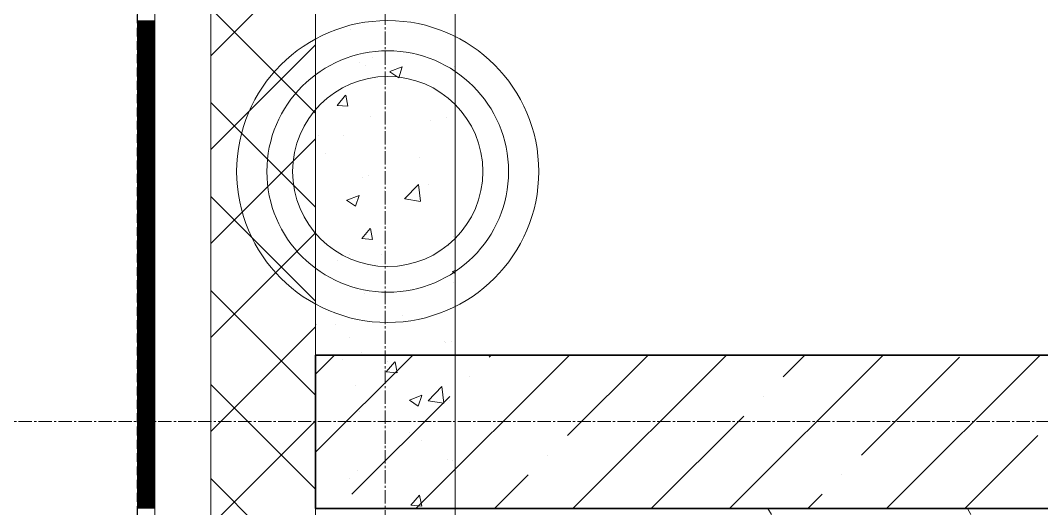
# Model space of a CAD drawing. Header units: millimetres. Extents: x 538266 to 1167394, y 114608 to 637157.
# Drawn here: x 828715 to 830178, y 186488 to 187188 of the extents above; entities that cross this region are included whole.
import ezdxf
from ezdxf.enums import TextEntityAlignment as Align

# ---------------------------------------------------------------- set-up
doc = ezdxf.new("R2010")
doc.units = ezdxf.units.MM
doc.linetypes.add('CENTER2', pattern=[28.575, 19.05, -3.175, 3.175, -3.175])
doc.linetypes.add('DASHED', pattern=[19.05, 12.7, -6.35])
doc.layers.get('Defpoints').update_dxf_attribs({"color": 140})
doc.layers.add('АР_Делит', color=120, linetype='Continuous', lineweight=0, plot=False)
for name, color, linetype, lineweight in [('АР_Стены ЖБ', 7, 'Continuous', 35), ('АР_Стены ПЕНОблок', 52, 'Continuous', 20), ('АР_Тонкая', 254, 'Continuous', 5), ('АР_Утеплитель', 31, 'Continuous', 0), ('АР_Штриховка', 8, 'Continuous', 0)]:
    doc.layers.add(name, color=color, linetype=linetype, lineweight=lineweight)
doc.layers.add('РД_Оси_100', color=7, linetype='Continuous', lineweight=0, true_color=0x525252)
doc.styles.add('style1', font='ARIALN.TTF')

# ---------------------------------------------------------------- blocks, each defined once
blk = doc.blocks.new('2_этаж')
at = {"layer": 'АР_Делит', "color": 18, "true_color": 0x000000}
for radius in [216.3, 173, 136.2]:
    blk.add_circle((672877, 186971.3), radius, dxfattribs=at)
at = {"layer": 'АР_Стены ЖБ', "color": 18, "linetype": 'Continuous', "lineweight": 35, "true_color": 0x000000}
for p, q in [((672773.6, 186708.2), (672773.6, 186488.2)), ((685378.6, 186708.2), (672773.6, 186708.2)), ((672773.6, 186488.2), (685598.6, 186488.2))]:
    blk.add_line(p, q, dxfattribs=at)
at = {"layer": 'АР_Стены ПЕНОблок', "color": 18, "linetype": 'Continuous', "lineweight": 20, "true_color": 0x000000}
for p, q in [((672773.6, 213213.2), (672773.6, 137013.2)), ((672973.6, 137013.2), (672973.6, 213213.2))]:
    blk.add_line(p, q, dxfattribs=at)
at = {"layer": 'АР_Тонкая', "color": 18, "linetype": 'Continuous', "lineweight": 5, "true_color": 0x000000}
for p, q in [((672518.6, 213213.2), (672518.6, 137013.2)), ((672543.6, 213213.2), (672543.6, 137013.2)), ((672543.6, 137013.2), (672543.6, 213213.2)), ((672623.6, 137013.2), (672623.6, 213213.2))]:
    blk.add_line(p, q, dxfattribs=at)
at = {"layer": 'АР_Утеплитель', "color": 18, "linetype": 'Continuous', "lineweight": 0, "true_color": 0x000000}
for p, q in [((672623.6, 213213.2), (672623.6, 137013.2)), ((672773.6, 137013.2), (672773.6, 213213.2))]:
    blk.add_line(p, q, dxfattribs=at)
at = {"layer": 'АР_Штриховка', "color": 18, "linetype": 'Continuous', "lineweight": 0, "true_color": 0x000000}
for p, q in [((672623.6, 187137.3), (672773.6, 187287.3)), ((672773.6, 187054.7), (672623.6, 187204.7)), ((672518.6, 187187), (672543.6, 187187)), ((672518.6, 187186), (672543.6, 187186)), ((672518.6, 187185), (672543.6, 187185)), ((672518.6, 187184), (672543.6, 187184)), ((672518.6, 187183), (672543.6, 187183)), ((672518.6, 187182), (672543.6, 187182)), ((672518.6, 187181), (672543.6, 187181)), ((672518.6, 187180), (672543.6, 187180)), ((672518.6, 187179), (672543.6, 187179)), ((672518.6, 187178), (672543.6, 187178)), ((672518.6, 187177), (672543.6, 187177)), ((672518.6, 187176), (672543.6, 187176)), ((672518.6, 187175), (672543.6, 187175)), ((672518.6, 187174), (672543.6, 187174)), ((672518.6, 187173), (672543.6, 187173)), ((672518.6, 187172), (672543.6, 187172)), ((672518.6, 187171), (672543.6, 187171)), ((672518.6, 187170), (672543.6, 187170)), ((672518.6, 187169), (672543.6, 187169)), ((672518.6, 187168), (672543.6, 187168)), ((672518.6, 187167), (672543.6, 187167)), ((672518.6, 187166), (672543.6, 187166)), ((672518.6, 187165), (672543.6, 187165)), ((672518.6, 187164), (672543.6, 187164)), ((672518.6, 187163), (672543.6, 187163)), ((672518.6, 187162), (672543.6, 187162)), ((672823.5, 187174.6), (672823.5, 187174.6)), ((672518.6, 187161), (672543.6, 187161)), ((672518.6, 187160), (672543.6, 187160)), ((672518.6, 187159), (672543.6, 187159)), ((672518.6, 187158), (672543.6, 187158)), ((672518.6, 187157), (672543.6, 187157)), ((672518.6, 187156), (672543.6, 187156)), ((672518.6, 187155), (672543.6, 187155)), ((672518.6, 187154), (672543.6, 187154)), ((672518.6, 187153), (672543.6, 187153)), ((672518.6, 187152), (672543.6, 187152)), ((672518.6, 187151), (672543.6, 187151)), ((672518.6, 187150), (672543.6, 187150)), ((672518.6, 187149), (672543.6, 187149)), ((672518.6, 187148), (672543.6, 187148)), ((672518.6, 187147), (672543.6, 187147)), ((672623.6, 187002.6), (672773.6, 187152.6)), ((672518.6, 187146), (672543.6, 187146)), ((672518.6, 187145), (672543.6, 187145)), ((672518.6, 187144), (672543.6, 187144)), ((672518.6, 187143), (672543.6, 187143)), ((672518.6, 187142), (672543.6, 187142)), ((672518.6, 187141), (672543.6, 187141)), ((672518.6, 187140), (672543.6, 187140)), ((672518.6, 187139), (672543.6, 187139)), ((672518.6, 187138), (672543.6, 187138)), ((672518.6, 187137), (672543.6, 187137)), ((672518.6, 187136), (672543.6, 187136)), ((672518.6, 187135), (672543.6, 187135)), ((672518.6, 187134), (672543.6, 187134)), ((672518.6, 187133), (672543.6, 187133)), ((672518.6, 187132), (672543.6, 187132)), ((672855.5, 187134.1), (672855.5, 187134.1)), ((672518.6, 187131), (672543.6, 187131)), ((672518.6, 187130), (672543.6, 187130)), ((672518.6, 187129), (672543.6, 187129)), ((672518.6, 187128), (672543.6, 187128)), ((672518.6, 187127), (672543.6, 187127)), ((672518.6, 187126), (672543.6, 187126)), ((672518.6, 187125), (672543.6, 187125)), ((672518.6, 187124), (672543.6, 187124)), ((672518.6, 187123), (672543.6, 187123)), ((672518.6, 187122), (672543.6, 187122)), ((672518.6, 187121), (672543.6, 187121)), ((672518.6, 187120), (672543.6, 187120)), ((672518.6, 187119), (672543.6, 187119)), ((672518.6, 187118), (672543.6, 187118)), ((672836.7, 187127.3), (672836.7, 187127.3)), ((672845, 187123.3), (672845, 187123.3)), ((672880.1, 187114.4), (672897.9, 187121.2)), ((672892.7, 187105.7), (672897.8, 187121.1)), ((672972.3, 187121.5), (672972.3, 187121.5)), ((672518.6, 187117), (672543.6, 187117)), ((672518.6, 187116), (672543.6, 187116)), ((672518.6, 187115), (672543.6, 187115)), ((672518.6, 187114), (672543.6, 187114)), ((672518.6, 187113), (672543.6, 187113)), ((672518.6, 187112), (672543.6, 187112)), ((672518.6, 187111), (672543.6, 187111)), ((672518.6, 187110), (672543.6, 187110)), ((672518.6, 187109), (672543.6, 187109)), ((672518.6, 187108), (672543.6, 187108)), ((672518.6, 187107), (672543.6, 187107)), ((672518.6, 187106), (672543.6, 187106)), ((672518.6, 187105), (672543.6, 187105)), ((672518.6, 187104), (672543.6, 187104)), ((672518.6, 187103), (672543.6, 187103)), ((672880, 187114.3), (672892.7, 187105.7)), ((672518.6, 187102), (672543.6, 187102)), ((672518.6, 187101), (672543.6, 187101)), ((672518.6, 187100), (672543.6, 187100)), ((672518.6, 187099), (672543.6, 187099)), ((672518.6, 187098), (672543.6, 187098)), ((672518.6, 187097), (672543.6, 187097)), ((672518.6, 187096), (672543.6, 187096)), ((672518.6, 187095), (672543.6, 187095)), ((672518.6, 187094), (672543.6, 187094)), ((672518.6, 187093), (672543.6, 187093)), ((672518.6, 187092), (672543.6, 187092)), ((672518.6, 187091), (672543.6, 187091)), ((672518.6, 187090), (672543.6, 187090)), ((672518.6, 187089), (672543.6, 187089)), ((672518.6, 187088), (672543.6, 187088)), ((672518.6, 187087), (672543.6, 187087)), ((672518.6, 187086), (672543.6, 187086)), ((672518.6, 187085), (672543.6, 187085)), ((672518.6, 187084), (672543.6, 187084)), ((672518.6, 187083), (672543.6, 187083)), ((672518.6, 187082), (672543.6, 187082)), ((672518.6, 187081), (672543.6, 187081)), ((672518.6, 187080), (672543.6, 187080)), ((672518.6, 187079), (672543.6, 187079)), ((672518.6, 187078), (672543.6, 187078)), ((672518.6, 187077), (672543.6, 187077)), ((672518.6, 187076), (672543.6, 187076)), ((672518.6, 187075), (672543.6, 187075)), ((672518.6, 187074), (672543.6, 187074)), ((672804.5, 187066.1), (672816.8, 187080.7)), ((672819.9, 187064.8), (672817, 187080.8)), ((672518.6, 187073), (672543.6, 187073)), ((672518.6, 187072), (672543.6, 187072)), ((672518.6, 187071), (672543.6, 187071)), ((672518.6, 187070), (672543.6, 187070)), ((672518.6, 187069), (672543.6, 187069)), ((672518.6, 187068), (672543.6, 187068)), ((672518.6, 187067), (672543.6, 187067)), ((672518.6, 187066), (672543.6, 187066)), ((672518.6, 187065), (672543.6, 187065)), ((672518.6, 187064), (672543.6, 187064)), ((672518.6, 187063), (672543.6, 187063)), ((672518.6, 187062), (672543.6, 187062)), ((672518.6, 187061), (672543.6, 187061)), ((672518.6, 187060), (672543.6, 187060)), ((672518.6, 187059), (672543.6, 187059)), ((672773.6, 186920), (672623.6, 187070)), ((672804.5, 187066.1), (672819.7, 187064.8)), ((672518.6, 187058), (672543.6, 187058)), ((672518.6, 187057), (672543.6, 187057)), ((672518.6, 187056), (672543.6, 187056)), ((672518.6, 187055), (672543.6, 187055)), ((672518.6, 187054), (672543.6, 187054)), ((672518.6, 187053), (672543.6, 187053)), ((672518.6, 187052), (672543.6, 187052)), ((672518.6, 187051), (672543.6, 187051)), ((672518.6, 187050), (672543.6, 187050)), ((672518.6, 187049), (672543.6, 187049)), ((672518.6, 187048), (672543.6, 187048)), ((672518.6, 187047), (672543.6, 187047)), ((672518.6, 187046), (672543.6, 187046)), ((672518.6, 187045), (672543.6, 187045)), ((672852.4, 187049.6), (672852.4, 187049.6)), ((672938.6, 187044.2), (672938.6, 187044.2)), ((672961.2, 187048.5), (672961.2, 187048.5)), ((672518.6, 187044), (672543.6, 187044)), ((672518.6, 187043), (672543.6, 187043)), ((672518.6, 187042), (672543.6, 187042)), ((672518.6, 187041), (672543.6, 187041)), ((672518.6, 187040), (672543.6, 187040)), ((672518.6, 187039), (672543.6, 187039)), ((672518.6, 187038), (672543.6, 187038)), ((672518.6, 187037), (672543.6, 187037)), ((672518.6, 187036), (672543.6, 187036)), ((672518.6, 187035), (672543.6, 187035)), ((672518.6, 187034), (672543.6, 187034)), ((672518.6, 187033), (672543.6, 187033)), ((672518.6, 187032), (672543.6, 187032)), ((672518.6, 187031), (672543.6, 187031)), ((672518.6, 187030), (672543.6, 187030)), ((672518.6, 187029), (672543.6, 187029)), ((672518.6, 187028), (672543.6, 187028)), ((672518.6, 187027), (672543.6, 187027)), ((672518.6, 187026), (672543.6, 187026)), ((672518.6, 187025), (672543.6, 187025)), ((672518.6, 187024), (672543.6, 187024)), ((672518.6, 187023), (672543.6, 187023)), ((672518.6, 187022), (672543.6, 187022)), ((672518.6, 187021), (672543.6, 187021)), ((672518.6, 187020), (672543.6, 187020)), ((672518.6, 187019), (672543.6, 187019)), ((672518.6, 187018), (672543.6, 187018)), ((672518.6, 187017), (672543.6, 187017)), ((672518.6, 187016), (672543.6, 187016)), ((672518.6, 187015), (672543.6, 187015)), ((672623.6, 186867.9), (672773.6, 187017.9)), ((672778.1, 187023.1), (672778.1, 187023.1)), ((672813, 187023), (672813, 187023)), ((672518.6, 187014), (672543.6, 187014)), ((672518.6, 187013), (672543.6, 187013)), ((672518.6, 187012), (672543.6, 187012)), ((672518.6, 187011), (672543.6, 187011)), ((672518.6, 187010), (672543.6, 187010)), ((672518.6, 187009), (672543.6, 187009)), ((672518.6, 187008), (672543.6, 187008)), ((672518.6, 187007), (672543.6, 187007)), ((672518.6, 187006), (672543.6, 187006)), ((672518.6, 187005), (672543.6, 187005)), ((672518.6, 187004), (672543.6, 187004)), ((672518.6, 187003), (672543.6, 187003)), ((672518.6, 187002), (672543.6, 187002)), ((672518.6, 187001), (672543.6, 187001)), ((672518.6, 187000), (672543.6, 187000)), ((672518.6, 186999), (672543.6, 186999)), ((672518.6, 186998), (672543.6, 186998)), ((672518.6, 186997), (672543.6, 186997)), ((672518.6, 186996), (672543.6, 186996)), ((672518.6, 186995), (672543.6, 186995)), ((672518.6, 186994), (672543.6, 186994)), ((672518.6, 186993), (672543.6, 186993)), ((672518.6, 186992), (672543.6, 186992)), ((672518.6, 186991), (672543.6, 186991)), ((672518.6, 186990), (672543.6, 186990)), ((672518.6, 186989), (672543.6, 186989)), ((672518.6, 186988), (672543.6, 186988)), ((672518.6, 186987), (672543.6, 186987)), ((672518.6, 186986), (672543.6, 186986)), ((672787.3, 186997.5), (672787.3, 186997.5)), ((672922.9, 186991.7), (672922.9, 186991.7)), ((672518.6, 186985), (672543.6, 186985)), ((672518.6, 186984), (672543.6, 186984)), ((672518.6, 186983), (672543.6, 186983)), ((672518.6, 186982), (672543.6, 186982)), ((672518.6, 186981), (672543.6, 186981)), ((672518.6, 186980), (672543.6, 186980)), ((672518.6, 186979), (672543.6, 186979)), ((672518.6, 186978), (672543.6, 186978)), ((672518.6, 186977), (672543.6, 186977)), ((672518.6, 186976), (672543.6, 186976)), ((672518.6, 186975), (672543.6, 186975)), ((672518.6, 186974), (672543.6, 186974)), ((672518.6, 186973), (672543.6, 186973)), ((672518.6, 186972), (672543.6, 186972)), ((672518.6, 186971), (672543.6, 186971)), ((672518.6, 186970), (672543.6, 186970)), ((672518.6, 186969), (672543.6, 186969)), ((672518.6, 186968), (672543.6, 186968)), ((672518.6, 186967), (672543.6, 186967)), ((672518.6, 186966), (672543.6, 186966)), ((672518.6, 186965), (672543.6, 186965)), ((672518.6, 186964), (672543.6, 186964)), ((672518.6, 186963), (672543.6, 186963)), ((672518.6, 186962), (672543.6, 186962)), ((672518.6, 186961), (672543.6, 186961)), ((672518.6, 186960), (672543.6, 186960)), ((672518.6, 186959), (672543.6, 186959)), ((672518.6, 186958), (672543.6, 186958)), ((672518.6, 186957), (672543.6, 186957)), ((672840.8, 186963.3), (672840.8, 186963.3)), ((672849.3, 186965), (672849.3, 186965)), ((672873.9, 186967.3), (672873.9, 186967.3)), ((672518.6, 186956), (672543.6, 186956)), ((672518.6, 186955), (672543.6, 186955)), ((672518.6, 186954), (672543.6, 186954)), ((672518.6, 186953), (672543.6, 186953)), ((672518.6, 186952), (672543.6, 186952)), ((672518.6, 186951), (672543.6, 186951)), ((672518.6, 186950), (672543.6, 186950)), ((672518.6, 186949), (672543.6, 186949)), ((672518.6, 186948), (672543.6, 186948)), ((672518.6, 186947), (672543.6, 186947)), ((672518.6, 186946), (672543.6, 186946)), ((672518.6, 186945), (672543.6, 186945)), ((672518.6, 186944), (672543.6, 186944)), ((672518.6, 186943), (672543.6, 186943)), ((672518.6, 186942), (672543.6, 186942)), ((672871.7, 186944), (672871.7, 186944)), ((672901.2, 186932.2), (672921, 186952.8)), ((672923.9, 186928.7), (672921.1, 186952.8)), ((672935.3, 186952.4), (672935.3, 186952.4)), ((672518.6, 186941), (672543.6, 186941)), ((672518.6, 186940), (672543.6, 186940)), ((672518.6, 186939), (672543.6, 186939)), ((672518.6, 186938), (672543.6, 186938)), ((672518.6, 186937), (672543.6, 186937)), ((672518.6, 186936), (672543.6, 186936)), ((672518.6, 186935), (672543.6, 186935)), ((672518.6, 186934), (672543.6, 186934)), ((672518.6, 186933), (672543.6, 186933)), ((672518.6, 186932), (672543.6, 186932)), ((672518.6, 186931), (672543.6, 186931)), ((672518.6, 186930), (672543.6, 186930)), ((672518.6, 186929), (672543.6, 186929)), ((672518.6, 186928), (672543.6, 186928)), ((672773.6, 186785.3), (672623.6, 186935.3)), ((672818.2, 186930.1), (672830.9, 186921.5)), ((672818.3, 186930.2), (672836.1, 186937)), ((672830.9, 186921.5), (672836, 186936.9)), ((672901.3, 186932), (672923.9, 186928.5)), ((672518.6, 186927), (672543.6, 186927)), ((672518.6, 186926), (672543.6, 186926)), ((672518.6, 186925), (672543.6, 186925)), ((672518.6, 186924), (672543.6, 186924)), ((672518.6, 186923), (672543.6, 186923)), ((672518.6, 186922), (672543.6, 186922)), ((672518.6, 186921), (672543.6, 186921)), ((672518.6, 186920), (672543.6, 186920)), ((672518.6, 186919), (672543.6, 186919)), ((672518.6, 186918), (672543.6, 186918)), ((672518.6, 186917), (672543.6, 186917)), ((672518.6, 186916), (672543.6, 186916)), ((672518.6, 186915), (672543.6, 186915)), ((672518.6, 186914), (672543.6, 186914)), ((672518.6, 186913), (672543.6, 186913)), ((672518.6, 186912), (672543.6, 186912)), ((672518.6, 186911), (672543.6, 186911)), ((672518.6, 186910), (672543.6, 186910)), ((672518.6, 186909), (672543.6, 186909)), ((672518.6, 186908), (672543.6, 186908)), ((672518.6, 186907), (672543.6, 186907)), ((672518.6, 186906), (672543.6, 186906)), ((672518.6, 186905), (672543.6, 186905)), ((672518.6, 186904), (672543.6, 186904)), ((672518.6, 186903), (672543.6, 186903)), ((672518.6, 186902), (672543.6, 186902)), ((672518.6, 186901), (672543.6, 186901)), ((672518.6, 186900), (672543.6, 186900)), ((672518.6, 186899), (672543.6, 186899)), ((672518.6, 186898), (672543.6, 186898)), ((672518.6, 186897), (672543.6, 186897)), ((672518.6, 186896), (672543.6, 186896)), ((672518.6, 186895), (672543.6, 186895)), ((672518.6, 186894), (672543.6, 186894)), ((672518.6, 186893), (672543.6, 186893)), ((672518.6, 186892), (672543.6, 186892)), ((672518.6, 186891), (672543.6, 186891)), ((672518.6, 186890), (672543.6, 186890)), ((672518.6, 186889), (672543.6, 186889)), ((672518.6, 186888), (672543.6, 186888)), ((672518.6, 186887), (672543.6, 186887)), ((672518.6, 186886), (672543.6, 186886)), ((672518.6, 186885), (672543.6, 186885)), ((672518.6, 186884), (672543.6, 186884)), ((672839.8, 186875.1), (672852, 186889.7)), ((672855.2, 186873.8), (672852.2, 186889.7)), ((672518.6, 186883), (672543.6, 186883)), ((672518.6, 186882), (672543.6, 186882)), ((672518.6, 186881), (672543.6, 186881)), ((672518.6, 186880), (672543.6, 186880)), ((672518.6, 186879), (672543.6, 186879)), ((672518.6, 186878), (672543.6, 186878)), ((672518.6, 186877), (672543.6, 186877)), ((672518.6, 186876), (672543.6, 186876)), ((672518.6, 186875), (672543.6, 186875)), ((672518.6, 186874), (672543.6, 186874)), ((672518.6, 186873), (672543.6, 186873)), ((672518.6, 186872), (672543.6, 186872)), ((672518.6, 186871), (672543.6, 186871)), ((672518.6, 186870), (672543.6, 186870)), ((672518.6, 186869), (672543.6, 186869)), ((672623.6, 186733.2), (672773.6, 186883.2)), ((672839.8, 186875.1), (672854.9, 186873.7)), ((672846.2, 186880.5), (672846.2, 186880.5)), ((672970.9, 186878.4), (672970.9, 186878.4)), ((672518.6, 186868), (672543.6, 186868)), ((672518.6, 186867), (672543.6, 186867)), ((672518.6, 186866), (672543.6, 186866)), ((672518.6, 186865), (672543.6, 186865)), ((672518.6, 186864), (672543.6, 186864)), ((672518.6, 186863), (672543.6, 186863)), ((672518.6, 186862), (672543.6, 186862)), ((672518.6, 186861), (672543.6, 186861)), ((672518.6, 186860), (672543.6, 186860)), ((672518.6, 186859), (672543.6, 186859)), ((672518.6, 186858), (672543.6, 186858)), ((672518.6, 186857), (672543.6, 186857)), ((672518.6, 186856), (672543.6, 186856)), ((672518.6, 186855), (672543.6, 186855)), ((672518.6, 186854), (672543.6, 186854)), ((672872.3, 186862.6), (672872.3, 186862.6)), ((672964.7, 186864.9), (672964.7, 186864.9)), ((672518.6, 186853), (672543.6, 186853)), ((672518.6, 186852), (672543.6, 186852)), ((672518.6, 186851), (672543.6, 186851)), ((672518.6, 186850), (672543.6, 186850)), ((672518.6, 186849), (672543.6, 186849)), ((672518.6, 186848), (672543.6, 186848)), ((672518.6, 186847), (672543.6, 186847)), ((672518.6, 186846), (672543.6, 186846)), ((672518.6, 186845), (672543.6, 186845)), ((672518.6, 186844), (672543.6, 186844)), ((672518.6, 186843), (672543.6, 186843)), ((672518.6, 186842), (672543.6, 186842)), ((672518.6, 186841), (672543.6, 186841)), ((672518.6, 186840), (672543.6, 186840)), ((672804.9, 186843.8), (672804.9, 186843.8)), ((672822.8, 186853), (672822.8, 186853)), ((672868.5, 186852.2), (672868.5, 186852.2)), ((672518.6, 186839), (672543.6, 186839)), ((672518.6, 186838), (672543.6, 186838)), ((672518.6, 186837), (672543.6, 186837)), ((672518.6, 186836), (672543.6, 186836)), ((672518.6, 186835), (672543.6, 186835)), ((672518.6, 186834), (672543.6, 186834)), ((672518.6, 186833), (672543.6, 186833)), ((672518.6, 186832), (672543.6, 186832)), ((672518.6, 186831), (672543.6, 186831)), ((672518.6, 186830), (672543.6, 186830)), ((672518.6, 186829), (672543.6, 186829)), ((672518.6, 186828), (672543.6, 186828)), ((672518.6, 186827), (672543.6, 186827)), ((672518.6, 186826), (672543.6, 186826)), ((672518.6, 186825), (672543.6, 186825)), ((672969.9, 186828), (672973.6, 186829.4)), ((672969.9, 186827.8), (672973.6, 186825.3)), ((672518.6, 186824), (672543.6, 186824)), ((672518.6, 186823), (672543.6, 186823)), ((672518.6, 186822), (672543.6, 186822)), ((672518.6, 186821), (672543.6, 186821)), ((672518.6, 186820), (672543.6, 186820)), ((672518.6, 186819), (672543.6, 186819)), ((672518.6, 186818), (672543.6, 186818)), ((672518.6, 186817), (672543.6, 186817)), ((672518.6, 186816), (672543.6, 186816)), ((672518.6, 186815), (672543.6, 186815)), ((672518.6, 186814), (672543.6, 186814)), ((672518.6, 186813), (672543.6, 186813)), ((672518.6, 186812), (672543.6, 186812)), ((672518.6, 186811), (672543.6, 186811)), ((672971.4, 186812.2), (672971.4, 186812.2)), ((672518.6, 186810), (672543.6, 186810)), ((672518.6, 186809), (672543.6, 186809)), ((672518.6, 186808), (672543.6, 186808)), ((672518.6, 186807), (672543.6, 186807)), ((672518.6, 186806), (672543.6, 186806)), ((672518.6, 186805), (672543.6, 186805)), ((672518.6, 186804), (672543.6, 186804)), ((672518.6, 186803), (672543.6, 186803)), ((672518.6, 186802), (672543.6, 186802)), ((672518.6, 186801), (672543.6, 186801)), ((672518.6, 186800), (672543.6, 186800)), ((672518.6, 186799), (672543.6, 186799)), ((672518.6, 186798), (672543.6, 186798)), ((672518.6, 186797), (672543.6, 186797)), ((672518.6, 186796), (672543.6, 186796)), ((672773.6, 186650.6), (672623.6, 186800.6)), ((672843.1, 186795.9), (672843.1, 186795.9)), ((672518.6, 186795), (672543.6, 186795)), ((672518.6, 186794), (672543.6, 186794)), ((672518.6, 186793), (672543.6, 186793)), ((672518.6, 186792), (672543.6, 186792)), ((672518.6, 186791), (672543.6, 186791)), ((672518.6, 186790), (672543.6, 186790)), ((672518.6, 186789), (672543.6, 186789)), ((672518.6, 186788), (672543.6, 186788)), ((672518.6, 186787), (672543.6, 186787)), ((672518.6, 186786), (672543.6, 186786)), ((672518.6, 186785), (672543.6, 186785)), ((672518.6, 186784), (672543.6, 186784)), ((672518.6, 186783), (672543.6, 186783)), ((672518.6, 186782), (672543.6, 186782)), ((672518.6, 186781), (672543.6, 186781)), ((672518.6, 186780), (672543.6, 186780)), ((672518.6, 186779), (672543.6, 186779)), ((672518.6, 186778), (672543.6, 186778)), ((672518.6, 186777), (672543.6, 186777)), ((672518.6, 186776), (672543.6, 186776)), ((672518.6, 186775), (672543.6, 186775)), ((672518.6, 186774), (672543.6, 186774)), ((672518.6, 186773), (672543.6, 186773)), ((672518.6, 186772), (672543.6, 186772)), ((672518.6, 186771), (672543.6, 186771)), ((672518.6, 186770), (672543.6, 186770)), ((672518.6, 186769), (672543.6, 186769)), ((672518.6, 186768), (672543.6, 186768)), ((672518.6, 186767), (672543.6, 186767)), ((672518.6, 186766), (672543.6, 186766)), ((672518.6, 186765), (672543.6, 186765)), ((672518.6, 186764), (672543.6, 186764)), ((672518.6, 186763), (672543.6, 186763)), ((672518.6, 186762), (672543.6, 186762)), ((672518.6, 186761), (672543.6, 186761)), ((672518.6, 186760), (672543.6, 186760)), ((672518.6, 186759), (672543.6, 186759)), ((672518.6, 186758), (672543.6, 186758)), ((672518.6, 186757), (672543.6, 186757)), ((672518.6, 186756), (672543.6, 186756)), ((672518.6, 186755), (672543.6, 186755)), ((672518.6, 186754), (672543.6, 186754)), ((672518.6, 186753), (672543.6, 186753)), ((672518.6, 186752), (672543.6, 186752)), ((672773.6, 186752.6), (672774.3, 186752.9)), ((672773.6, 186750.7), (672774.2, 186752.7)), ((672801.7, 186752), (672801.7, 186752)), ((672897.9, 186764.7), (672897.9, 186764.7)), ((672518.6, 186751), (672543.6, 186751)), ((672518.6, 186750), (672543.6, 186750)), ((672518.6, 186749), (672543.6, 186749)), ((672518.6, 186748), (672543.6, 186748)), ((672518.6, 186747), (672543.6, 186747)), ((672518.6, 186746), (672543.6, 186746)), ((672518.6, 186745), (672543.6, 186745)), ((672518.6, 186744), (672543.6, 186744)), ((672518.6, 186743), (672543.6, 186743)), ((672518.6, 186742), (672543.6, 186742)), ((672518.6, 186741), (672543.6, 186741)), ((672518.6, 186740), (672543.6, 186740)), ((672518.6, 186739), (672543.6, 186739)), ((672518.6, 186738), (672543.6, 186738)), ((672623.6, 186598.5), (672773.6, 186748.5)), ((672518.6, 186737), (672543.6, 186737)), ((672518.6, 186736), (672543.6, 186736)), ((672518.6, 186735), (672543.6, 186735)), ((672518.6, 186734), (672543.6, 186734)), ((672518.6, 186733), (672543.6, 186733)), ((672518.6, 186732), (672543.6, 186732)), ((672518.6, 186731), (672543.6, 186731)), ((672518.6, 186730), (672543.6, 186730)), ((672518.6, 186729), (672543.6, 186729)), ((672518.6, 186728), (672543.6, 186728)), ((672518.6, 186727), (672543.6, 186727)), ((672518.6, 186726), (672543.6, 186726)), ((672518.6, 186725), (672543.6, 186725)), ((672518.6, 186724), (672543.6, 186724)), ((672518.6, 186723), (672543.6, 186723)), ((672822.9, 186732.8), (672822.9, 186732.8)), ((672958.5, 186727.1), (672958.5, 186727.1)), ((672960.4, 186726.8), (672960.4, 186726.8)), ((672968.4, 186727.6), (672968.4, 186727.6)), ((672518.6, 186722), (672543.6, 186722)), ((672518.6, 186721), (672543.6, 186721)), ((672518.6, 186720), (672543.6, 186720)), ((672518.6, 186719), (672543.6, 186719)), ((672518.6, 186718), (672543.6, 186718)), ((672518.6, 186717), (672543.6, 186717)), ((672518.6, 186716), (672543.6, 186716)), ((672518.6, 186715), (672543.6, 186715)), ((672518.6, 186714), (672543.6, 186714)), ((672518.6, 186713), (672543.6, 186713)), ((672518.6, 186712), (672543.6, 186712)), ((672518.6, 186711), (672543.6, 186711)), ((672518.6, 186710), (672543.6, 186710)), ((672518.6, 186709), (672543.6, 186709)), ((672518.6, 186708), (672543.6, 186708)), ((672840.1, 186711.4), (672840.1, 186711.4)), ((672518.6, 186707), (672543.6, 186707)), ((672518.6, 186706), (672543.6, 186706)), ((672518.6, 186705), (672543.6, 186705)), ((672518.6, 186704), (672543.6, 186704)), ((672518.6, 186703), (672543.6, 186703)), ((672518.6, 186702), (672543.6, 186702)), ((672518.6, 186701), (672543.6, 186701)), ((672518.6, 186700), (672543.6, 186700)), ((672518.6, 186699), (672543.6, 186699)), ((672518.6, 186698), (672543.6, 186698)), ((672518.6, 186697), (672543.6, 186697)), ((672518.6, 186696), (672543.6, 186696)), ((672518.6, 186695), (672543.6, 186695)), ((672518.6, 186694), (672543.6, 186694)), ((672812.3, 186701.4), (672812.3, 186701.4)), ((672875, 186684), (672887.2, 186698.6)), ((672876.4, 186698.7), (672876.4, 186698.7)), ((672890.4, 186682.7), (672887.5, 186698.7)), ((672518.6, 186693), (672543.6, 186693)), ((672518.6, 186692), (672543.6, 186692)), ((672518.6, 186691), (672543.6, 186691)), ((672518.6, 186690), (672543.6, 186690)), ((672518.6, 186689), (672543.6, 186689)), ((672518.6, 186688), (672543.6, 186688)), ((672518.6, 186687), (672543.6, 186687)), ((672518.6, 186686), (672543.6, 186686)), ((672518.6, 186685), (672543.6, 186685)), ((672518.6, 186684), (672543.6, 186684)), ((672518.6, 186683), (672543.6, 186683)), ((672518.6, 186682), (672543.6, 186682)), ((672518.6, 186681), (672543.6, 186681)), ((672518.6, 186680), (672543.6, 186680)), ((672518.6, 186679), (672543.6, 186679)), ((672875, 186684), (672890.2, 186682.7)), ((672518.6, 186678), (672543.6, 186678)), ((672518.6, 186677), (672543.6, 186677)), ((672518.6, 186676), (672543.6, 186676)), ((672518.6, 186675), (672543.6, 186675)), ((672518.6, 186674), (672543.6, 186674)), ((672518.6, 186673), (672543.6, 186673)), ((672518.6, 186672), (672543.6, 186672)), ((672518.6, 186671), (672543.6, 186671)), ((672518.6, 186670), (672543.6, 186670)), ((672518.6, 186669), (672543.6, 186669)), ((672518.6, 186668), (672543.6, 186668)), ((672518.6, 186667), (672543.6, 186667)), ((672518.6, 186666), (672543.6, 186666)), ((672518.6, 186665), (672543.6, 186665)), ((672518.6, 186664), (672543.6, 186664)), ((672773.6, 186515.9), (672623.6, 186665.9)), ((672831.1, 186664.5), (672831.1, 186664.5)), ((672518.6, 186663), (672543.6, 186663)), ((672518.6, 186662), (672543.6, 186662)), ((672518.6, 186661), (672543.6, 186661)), ((672518.6, 186660), (672543.6, 186660)), ((672518.6, 186659), (672543.6, 186659)), ((672518.6, 186658), (672543.6, 186658)), ((672518.6, 186657), (672543.6, 186657)), ((672518.6, 186656), (672543.6, 186656)), ((672518.6, 186655), (672543.6, 186655)), ((672518.6, 186654), (672543.6, 186654)), ((672518.6, 186653), (672543.6, 186653)), ((672518.6, 186652), (672543.6, 186652)), ((672518.6, 186651), (672543.6, 186651)), ((672518.6, 186650), (672543.6, 186650)), ((672908.1, 186643.8), (672925.9, 186650.6)), ((672920.7, 186635.1), (672925.9, 186650.4)), ((672934.9, 186642.7), (672954.7, 186663.3)), ((672957.6, 186639.2), (672954.7, 186663.3)), ((672518.6, 186649), (672543.6, 186649)), ((672518.6, 186648), (672543.6, 186648)), ((672518.6, 186647), (672543.6, 186647)), ((672518.6, 186646), (672543.6, 186646)), ((672518.6, 186645), (672543.6, 186645)), ((672518.6, 186644), (672543.6, 186644)), ((672518.6, 186643), (672543.6, 186643)), ((672518.6, 186642), (672543.6, 186642)), ((672518.6, 186641), (672543.6, 186641)), ((672518.6, 186640), (672543.6, 186640)), ((672518.6, 186639), (672543.6, 186639)), ((672518.6, 186638), (672543.6, 186638)), ((672518.6, 186637), (672543.6, 186637)), ((672518.6, 186636), (672543.6, 186636)), ((672518.6, 186635), (672543.6, 186635)), ((672873.2, 186645.6), (672873.2, 186645.6)), ((672908.1, 186643.6), (672920.7, 186635.1)), ((672934.9, 186642.6), (672957.5, 186639.1)), ((672965.3, 186643.1), (672965.3, 186643.1)), ((672518.6, 186634), (672543.6, 186634)), ((672518.6, 186633), (672543.6, 186633)), ((672518.6, 186632), (672543.6, 186632)), ((672518.6, 186631), (672543.6, 186631)), ((672518.6, 186630), (672543.6, 186630)), ((672518.6, 186629), (672543.6, 186629)), ((672518.6, 186628), (672543.6, 186628)), ((672518.6, 186627), (672543.6, 186627)), ((672518.6, 186626), (672543.6, 186626)), ((672518.6, 186625), (672543.6, 186625)), ((672518.6, 186624), (672543.6, 186624)), ((672518.6, 186623), (672543.6, 186623)), ((672518.6, 186622), (672543.6, 186622)), ((672518.6, 186621), (672543.6, 186621)), ((672837, 186626.8), (672837, 186626.8)), ((672518.6, 186620), (672543.6, 186620)), ((672518.6, 186619), (672543.6, 186619)), ((672518.6, 186618), (672543.6, 186618)), ((672518.6, 186617), (672543.6, 186617)), ((672518.6, 186616), (672543.6, 186616)), ((672518.6, 186615), (672543.6, 186615)), ((672518.6, 186614), (672543.6, 186614)), ((672518.6, 186613), (672543.6, 186613)), ((672518.6, 186612), (672543.6, 186612)), ((672518.6, 186611), (672543.6, 186611)), ((672518.6, 186610), (672543.6, 186610)), ((672518.6, 186609), (672543.6, 186609)), ((672518.6, 186608), (672543.6, 186608)), ((672518.6, 186607), (672543.6, 186607)), ((672518.6, 186606), (672543.6, 186606)), ((672623.6, 186463.8), (672773.6, 186613.8)), ((672518.6, 186605), (672543.6, 186605)), ((672518.6, 186604), (672543.6, 186604)), ((672518.6, 186603), (672543.6, 186603)), ((672518.6, 186602), (672543.6, 186602)), ((672518.6, 186601), (672543.6, 186601)), ((672518.6, 186600), (672543.6, 186600)), ((672518.6, 186599), (672543.6, 186599)), ((672518.6, 186598), (672543.6, 186598)), ((672518.6, 186597), (672543.6, 186597)), ((672518.6, 186596), (672543.6, 186596)), ((672518.6, 186595), (672543.6, 186595)), ((672518.6, 186594), (672543.6, 186594)), ((672518.6, 186593), (672543.6, 186593)), ((672518.6, 186592), (672543.6, 186592)), ((672518.6, 186591), (672543.6, 186591)), ((672907.9, 186598), (672907.9, 186598)), ((672518.6, 186590), (672543.6, 186590)), ((672518.6, 186589), (672543.6, 186589)), ((672518.6, 186588), (672543.6, 186588)), ((672518.6, 186587), (672543.6, 186587)), ((672518.6, 186586), (672543.6, 186586)), ((672518.6, 186585), (672543.6, 186585)), ((672518.6, 186584), (672543.6, 186584)), ((672518.6, 186583), (672543.6, 186583)), ((672518.6, 186582), (672543.6, 186582)), ((672518.6, 186581), (672543.6, 186581)), ((672518.6, 186580), (672543.6, 186580)), ((672518.6, 186579), (672543.6, 186579)), ((672518.6, 186578), (672543.6, 186578)), ((672518.6, 186577), (672543.6, 186577)), ((672924.7, 186585.4), (672924.7, 186585.4)), ((672518.6, 186576), (672543.6, 186576)), ((672518.6, 186575), (672543.6, 186575)), ((672518.6, 186574), (672543.6, 186574)), ((672518.6, 186573), (672543.6, 186573)), ((672518.6, 186572), (672543.6, 186572)), ((672518.6, 186571), (672543.6, 186571)), ((672518.6, 186570), (672543.6, 186570)), ((672518.6, 186569), (672543.6, 186569)), ((672518.6, 186568), (672543.6, 186568)), ((672518.6, 186567), (672543.6, 186567)), ((672518.6, 186566), (672543.6, 186566)), ((672518.6, 186565), (672543.6, 186565)), ((672518.6, 186564), (672543.6, 186564)), ((672518.6, 186563), (672543.6, 186563)), ((672518.6, 186562), (672543.6, 186562)), ((672518.6, 186561), (672543.6, 186561)), ((672518.6, 186560), (672543.6, 186560)), ((672518.6, 186559), (672543.6, 186559)), ((672518.6, 186558), (672543.6, 186558)), ((672518.6, 186557), (672543.6, 186557)), ((672518.6, 186556), (672543.6, 186556)), ((672518.6, 186555), (672543.6, 186555)), ((672518.6, 186554), (672543.6, 186554)), ((672518.6, 186553), (672543.6, 186553)), ((672518.6, 186552), (672543.6, 186552)), ((672518.6, 186551), (672543.6, 186551)), ((672518.6, 186550), (672543.6, 186550)), ((672518.6, 186549), (672543.6, 186549)), ((672518.6, 186548), (672543.6, 186548)), ((672518.6, 186547), (672543.6, 186547)), ((672962.2, 186558.5), (672962.2, 186558.5)), ((672970.2, 186556.7), (672970.2, 186556.7)), ((672518.6, 186546), (672543.6, 186546)), ((672518.6, 186545), (672543.6, 186545)), ((672518.6, 186544), (672543.6, 186544)), ((672518.6, 186543), (672543.6, 186543)), ((672518.6, 186542), (672543.6, 186542)), ((672518.6, 186541), (672543.6, 186541)), ((672518.6, 186540), (672543.6, 186540)), ((672518.6, 186539), (672543.6, 186539)), ((672518.6, 186538), (672543.6, 186538)), ((672518.6, 186537), (672543.6, 186537)), ((672518.6, 186536), (672543.6, 186536)), ((672518.6, 186535), (672543.6, 186535)), ((672518.6, 186534), (672543.6, 186534)), ((672518.6, 186533), (672543.6, 186533)), ((672833.9, 186542.2), (672833.9, 186542.2)), ((672518.6, 186532), (672543.6, 186532)), ((672518.6, 186531), (672543.6, 186531)), ((672518.6, 186530), (672543.6, 186530)), ((672518.6, 186529), (672543.6, 186529)), ((672518.6, 186528), (672543.6, 186528)), ((672518.6, 186527), (672543.6, 186527)), ((672518.6, 186526), (672543.6, 186526)), ((672518.6, 186525), (672543.6, 186525)), ((672518.6, 186524), (672543.6, 186524)), ((672518.6, 186523), (672543.6, 186523)), ((672518.6, 186522), (672543.6, 186522)), ((672518.6, 186521), (672543.6, 186521)), ((672518.6, 186520), (672543.6, 186520)), ((672518.6, 186519), (672543.6, 186519)), ((672518.6, 186518), (672543.6, 186518)), ((672773.6, 186381.2), (672623.6, 186531.2)), ((672822, 186531.3), (672822, 186531.3)), ((672518.6, 186517), (672543.6, 186517)), ((672518.6, 186516), (672543.6, 186516)), ((672518.6, 186515), (672543.6, 186515)), ((672518.6, 186514), (672543.6, 186514)), ((672518.6, 186513), (672543.6, 186513)), ((672518.6, 186512), (672543.6, 186512)), ((672518.6, 186511), (672543.6, 186511)), ((672518.6, 186510), (672543.6, 186510)), ((672518.6, 186509), (672543.6, 186509)), ((672518.6, 186508), (672543.6, 186508)), ((672518.6, 186507), (672543.6, 186507)), ((672518.6, 186506), (672543.6, 186506)), ((672518.6, 186505), (672543.6, 186505)), ((672518.6, 186504), (672543.6, 186504)), ((672910.2, 186493), (672922.5, 186507.6)), ((672925.7, 186491.7), (672922.7, 186507.6)), ((672518.6, 186503), (672543.6, 186503)), ((672518.6, 186502), (672543.6, 186502)), ((672518.6, 186501), (672543.6, 186501)), ((672518.6, 186500), (672543.6, 186500)), ((672518.6, 186499), (672543.6, 186499)), ((672518.6, 186498), (672543.6, 186498)), ((672518.6, 186497), (672543.6, 186497)), ((672518.6, 186496), (672543.6, 186496)), ((672518.6, 186495), (672543.6, 186495)), ((672518.6, 186494), (672543.6, 186494)), ((672518.6, 186493), (672543.6, 186493)), ((672518.6, 186492), (672543.6, 186492)), ((672518.6, 186491), (672543.6, 186491)), ((672518.6, 186490), (672543.6, 186490)), ((672518.6, 186489), (672543.6, 186489)), ((672910.2, 186493), (672925.4, 186491.6)), ((672921.4, 186493.6), (672921.4, 186493.6)), ((673426.3, 186480), (673421.5, 186488.2)), ((673712, 186480), (673707.2, 186488.2))]:
    blk.add_line(p, q, dxfattribs=at)
at = {"layer": 'АР_Штриховка', "color": 18, "linetype": 'Continuous', "lineweight": 5, "true_color": 0x000000}
for p, q in [((672773.6, 186568.9), (672913, 186708.2)), ((672773.6, 186681.1), (672800.7, 186708.2)), ((672917.5, 186488.2), (673137.5, 186708.2)), ((673022.1, 186705.1), (673025.2, 186708.2)), ((673134.4, 186592.9), (673249.7, 186708.2)), ((673142, 186488.2), (673362, 186708.2)), ((673366.5, 186488.2), (673586.5, 186708.2)), ((673443.1, 186677.1), (673474.2, 186708.2)), ((673591, 186488.2), (673811, 186708.2)), ((673555.3, 186564.8), (673695.6, 186705.1)), ((672994, 186677.1), (672994, 186677.1)), ((672825.7, 186508.7), (672966, 186649)), ((673415, 186649), (673415, 186649)), ((673254.2, 186488.2), (673386.9, 186620.9)), ((673703.2, 186488.2), (673807.9, 186592.9)), ((673106.3, 186564.8), (673106.3, 186564.8)), ((673029.7, 186488.2), (673078.2, 186536.8)), ((673527.2, 186536.8), (673527.2, 186536.8)), ((673478.7, 186488.2), (673499.2, 186508.7))]:
    blk.add_line(p, q, dxfattribs=at)
at = {"layer": 'Defpoints', "color": 18, "true_color": 0x000000, "style": 'style1'}
for p in [(677970.6, 219836.4), (678101.2, 211681.4)]:
    blk.add_attdef('АР-ПОМЕЩЕНИЕ:НАИМЕНОВАНИЕ', text='', height=100, dxfattribs=at).set_placement(p, align=Align.MIDDLE)
blk = doc.blocks.new('СОШ_2200_АР_ОСИ_М100_28.05.24')
at = {"layer": 'АР_Делит', "color": 251, "linetype": 'DASHED', "true_color": 0x636466}
blk.add_lwpolyline([(114955, 135155), (114955, -355), (93595.036, -355), (93595.036, 13855), (94145, 13855), (94145, 68320), (66055, 68320), (66055, 13857.73), (83455, 13857.73), (83455, -355), (45245, -355), (45245, 13145), (44695, 13145), (44695, 26755), (45245, 26755), (45245, 68320), (20455, 68320), (20455, 26755), (27955, 26755), (27955, 13145), (-355, 13145), (-355, 100855)], dxfattribs=at)
at = {"layer": 'РД_Оси_100', "color": 251, "linetype": 'CENTER2', "true_color": 0x636466}
blk.add_line((0, -6155), (0, 139938.679), dxfattribs=at)
blk.add_lwpolyline([(29555, 64200), (-5454.958, 64200), (-5954.958, 64350)], dxfattribs=at)

msp = doc.modelspace()

# ---------------------------------------------------------------- block references
msp.add_blockref('2_этаж', (156364.3, 0))
at = {"layer": 'РД_Оси_100'}
msp.add_blockref('СОШ_2200_АР_ОСИ_М100_28.05.24', (829237.8, 122413.2), dxfattribs=at)

doc.saveas('drawing.dxf')
